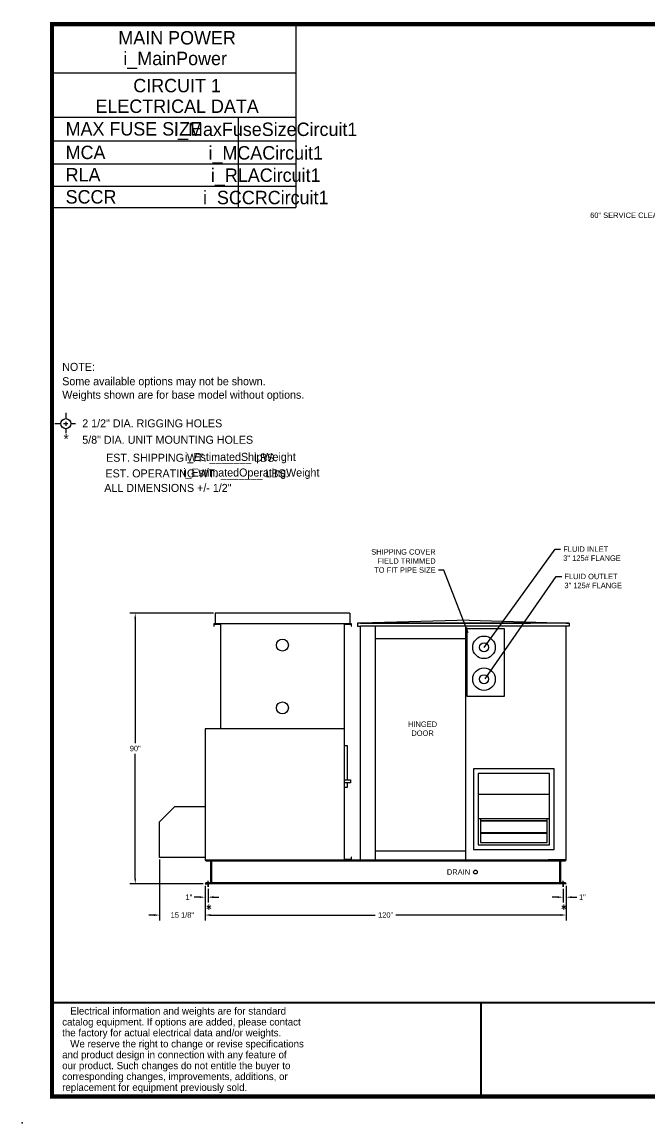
# Model space of a CAD drawing. Header units: inches. Extents: x -247 to 341, y -90 to 280.
# Drawn here: x -246.7 to -38, y -90.3 to 275.6 of the extents above; entities that cross this region are included whole.
import ezdxf
from ezdxf.enums import TextEntityAlignment as Align

# ---------------------------------------------------------------- set-up
doc = ezdxf.new("R2010")
doc.units = ezdxf.units.IN
doc.header["$MEASUREMENT"] = 0
doc.layers.get('0').update_dxf_attribs({"color": 10})
doc.layers.get('Defpoints').update_dxf_attribs({"color": 10})
doc.layers.add('C1E', color=1, linetype='Continuous')
doc.styles.add('ROMANS', font='romans.shx', dxfattribs={"height": 0.125})
doc.dimstyles.get("Standard").update_dxf_attribs({"dimscale": 10, "dimtxt": 0.18, "dimasz": 0.18, "dimexe": 0.18, "dimexo": 0.0625, "dimgap": 0.09, "dimtad": 0, "dimtih": 1, "dimtoh": 1, "dimdec": 4, "dimzin": 0, "dimdsep": 46, "dimlunit": 5, "dimtxsty": 'Standard', "dimcen": -0.2, "dimadec": 0, "dimazin": 0, "dimtfac": 1, "dimtdec": 4, "dimtofl": 0, "dimtmove": 0, "dimatfit": 3, "dimfxl": 1, "dimfrac": 2, "dimtolj": 1, "dimtzin": 0, "dimarcsym": 0})

# ---------------------------------------------------------------- blocks, each defined once
blk = doc.blocks.new('*D9')
at = {"color": 0, "lineweight": -2, "ltscale": 5}
for p, q in [((-66.85, -12.46), (-66.85, -17.03)), ((-65.85, -11.46), (-65.85, -17.03)), ((-68.65, -15.23), (-70.45, -15.23)), ((-64.05, -15.23), (-62.25, -15.23))]:
    blk.add_line(p, q, dxfattribs=at)
at = {"color": 0, "ltscale": 5}
for points in [[(-68.65, -14.93), (-68.65, -15.53), (-66.85, -15.23)], [(-64.05, -14.93), (-64.05, -15.53), (-65.85, -15.23)]]:
    blk.add_solid(points, dxfattribs=at)
at = {"layer": 'Defpoints', "color": 0, "ltscale": 5}
for p in [(-65.85, -10.83), (-66.85, -11.83), (-65.85, -15.23)]:
    blk.add_point(p, dxfattribs=at)
at = {"color": 0, "ltscale": 5, "insert": (-60.45, -15.23), "char_height": 1.8, "attachment_point": 5}
blk.add_mtext('\\A1;1"', dxfattribs=at)
blk = doc.blocks.new('*D10')
at = {"color": 0, "lineweight": -2, "ltscale": 5}
for p, q in [((-185.85, -11.46), (-185.85, -17.03)), ((-184.85, -12.46), (-184.85, -17.03)), ((-187.65, -15.23), (-189.45, -15.23)), ((-183.05, -15.23), (-181.25, -15.23))]:
    blk.add_line(p, q, dxfattribs=at)
at = {"color": 0, "ltscale": 5}
for points in [[(-187.65, -14.93), (-187.65, -15.53), (-185.85, -15.23)], [(-183.05, -14.93), (-183.05, -15.53), (-184.85, -15.23)]]:
    blk.add_solid(points, dxfattribs=at)
at = {"layer": 'Defpoints', "color": 0, "ltscale": 5}
for p in [(-185.85, -10.83), (-184.85, -11.83), (-185.85, -15.23)]:
    blk.add_point(p, dxfattribs=at)
at = {"color": 0, "ltscale": 5, "insert": (-191.25, -15.23), "char_height": 1.8, "attachment_point": 5}
blk.add_mtext('\\A1;1"', dxfattribs=at)
blk = doc.blocks.new('*D11')
at = {"color": 0, "lineweight": -2, "ltscale": 5}
for p, q in [((-185.85, -12.08), (-185.85, -22.97)), ((-65.85, -11.46), (-65.85, -22.97)), ((-184.05, -21.17), (-129.3, -21.17)), ((-67.65, -21.17), (-122.4, -21.17))]:
    blk.add_line(p, q, dxfattribs=at)
at = {"color": 0, "ltscale": 5}
for points in [[(-184.05, -20.87), (-184.05, -21.47), (-185.85, -21.17)], [(-67.65, -20.87), (-67.65, -21.47), (-65.85, -21.17)]]:
    blk.add_solid(points, dxfattribs=at)
at = {"layer": 'Defpoints', "color": 0, "ltscale": 5}
for p in [(-65.85, -10.83), (-185.85, -11.46), (-65.85, -21.17)]:
    blk.add_point(p, dxfattribs=at)
at = {"color": 0, "ltscale": 5, "insert": (-125.85, -21.17), "char_height": 1.8, "attachment_point": 5}
blk.add_mtext('\\A1;120"', dxfattribs=at)
blk = doc.blocks.new('*D12')
at = {"color": 0, "lineweight": -2, "ltscale": 5}
for p, q in [((-183.1, 79.17), (-210.86, 79.17)), ((-209.06, 77.37), (-209.06, 35.97)), ((-209.06, -9.03), (-209.06, 32.37)), ((-186.48, -10.83), (-210.86, -10.83))]:
    blk.add_line(p, q, dxfattribs=at)
at = {"color": 0, "ltscale": 5}
for points in [[(-209.36, 77.37), (-208.76, 77.37), (-209.06, 79.17)], [(-209.36, -9.03), (-208.76, -9.03), (-209.06, -10.83)]]:
    blk.add_solid(points, dxfattribs=at)
at = {"layer": 'Defpoints', "color": 0, "ltscale": 5}
for p in [(-209.06, 79.17), (-182.48, 79.17), (-185.85, -10.83)]:
    blk.add_point(p, dxfattribs=at)
at = {"color": 0, "ltscale": 5, "insert": (-209.06, 34.17), "char_height": 1.8, "attachment_point": 5}
blk.add_mtext('\\A1;90"', dxfattribs=at)
blk = doc.blocks.new('*D13')
at = {"color": 0, "lineweight": -2, "ltscale": 5}
for p, q in [((-200.98, -2.71), (-200.98, -22.97)), ((-185.85, -12.08), (-185.85, -22.97)), ((-202.78, -21.17), (-204.58, -21.17)), ((-184.05, -21.17), (-182.25, -21.17))]:
    blk.add_line(p, q, dxfattribs=at)
at = {"color": 0, "ltscale": 5}
for points in [[(-202.78, -20.87), (-202.78, -21.47), (-200.98, -21.17)], [(-184.05, -20.87), (-184.05, -21.47), (-185.85, -21.17)]]:
    blk.add_solid(points, dxfattribs=at)
at = {"layer": 'Defpoints', "color": 0, "ltscale": 5}
for p in [(-200.98, -2.08), (-185.85, -11.46), (-200.98, -21.17)]:
    blk.add_point(p, dxfattribs=at)
at = {"color": 0, "ltscale": 5, "insert": (-193.41, -21.17), "char_height": 1.8, "attachment_point": 5}
blk.add_mtext('\\A1;15 1/8"', dxfattribs=at)

msp = doc.modelspace()

# ---------------------------------------------------------------- linework, layer by layer
at = {"lineweight": 30}
for p, q in [((-232.1128, 145.71775), (-232.1128, 143.95272)), ((-232.1128, 142.71325), (-232.1128, 141.37843)), ((-235.76964, 142.14118), (-233.97964, 142.14118)), ((-232.94692, 142.14118), (-231.43757, 142.14118)), ((-232.1128, 140.42499), (-232.1128, 139.03305)), ((-230.40485, 142.14118), (-228.87557, 142.14118)), ((-94.17098, -81.48619), (-94.17098, -50.30119))]:
    msp.add_line(p, q, dxfattribs=at)
at = {"color": 1, "linetype": 'Continuous'}
for p, q in [((-137.726, 79.16953), (-182.476, 79.16953)), ((-182.476, 79.16953), (-182.476, 75.66953)), ((-137.726, 79.16953), (-137.726, 75.66953)), ((-182.976, 75.66953), (-182.976, 74.78953)), ((-180.726, 75.66953), (-182.976, 75.66953)), ((-182.976, 74.78953), (-182.851, 74.78953)), ((-182.851, 75.54453), (-180.726, 75.54453)), ((-182.851, 74.78953), (-182.851, 75.54453)), ((-180.726, 75.66953), (-180.726, 40.68553)), ((-180.726, 75.66953), (-180.726, 75.65353)), ((-139.476, 75.66953), (-180.726, 75.66953)), ((-139.476, 75.65353), (-180.726, 75.65353)), ((-139.476, 40.68553), (-139.476, 75.66953)), ((-137.226, 75.66953), (-139.476, 75.66953)), ((-139.476, 75.66953), (-139.476, 75.65353)), ((-139.476, 75.54453), (-137.351, 75.54453)), ((-137.351, 75.54453), (-137.351, 74.78953)), ((-137.351, 74.78953), (-137.226, 74.78953)), ((-137.226, 74.78953), (-137.226, 75.66953)), ((-170.11691, 40.66953), (-185.851, 40.66953)), ((-185.851, 40.66953), (-185.851, 17.08553)), ((-166.11691, 40.66953), (-180.726, 40.68553)), ((-180.71, 40.68553), (-180.71, 40.66953)), ((-139.476, 40.68553), (-166.11691, 40.68553)), ((-139.476, 40.66953), (-166.11691, 40.66953)), ((-139.492, 40.66953), (-139.492, 40.68553)), ((-139.476, -2.70547), (-139.476, 40.66953)), ((-139.476, 35.16953), (-138.601, 35.16953)), ((-138.601, 35.16953), (-138.601, 23.79453)), ((-69.851, 27.41953), (-96.601, 27.41953)), ((-96.601, 27.41953), (-96.601, 0.66953)), ((-71.351, 25.91953), (-95.101, 25.91953)), ((-95.101, 25.91953), (-95.101, 2.16953)), ((-71.351, 2.16953), (-71.351, 25.91953)), ((-69.851, 0.66953), (-69.851, 27.41953)), ((-139.476, 23.79453), (-137.476, 23.79453)), ((-137.476, 22.79453), (-139.476, 22.79453)), ((-138.601, 22.79453), (-138.601, 21.16953)), ((-137.476, 23.79453), (-137.476, 22.79453)), ((-138.601, 21.16953), (-139.476, 21.16953)), ((-200.976, 9.82853), (-195.885, 14.91953)), ((-195.885, 14.91953), (-185.851, 14.91953)), ((-185.835, 17.08553), (-185.851, 17.08553)), ((-185.851, 17.08553), (-185.851, 14.91953)), ((-185.851, 14.91953), (-185.851, -2.08047)), ((-185.835, 17.08553), (-185.835, -2.81447)), ((-200.976, -2.08047), (-200.976, 9.82853)), ((-94.31975, 10.80581), (-94.31975, 2.95078)), ((-72.13225, 10.19331), (-94.31975, 10.19331)), ((-94.31975, 10.13081), (-72.13225, 10.13081)), ((-72.13225, 2.95078), (-72.13225, 10.80581)), ((-72.13225, 6.13081), (-94.31975, 6.13081)), ((-94.31975, 6.06831), (-72.13225, 6.06831)), ((-96.601, 0.66953), (-69.851, 0.66953)), ((-95.101, 2.16953), (-71.351, 2.16953)), ((-94.31975, 2.95078), (-72.13225, 2.95078)), ((-185.851, -2.08047), (-200.976, -2.08047)), ((-185.851, -2.08047), (-185.851, -2.81447)), ((-185.835, -2.81447), (-185.851, -2.81447)), ((-185.851, -2.81447), (-185.851, -2.83047)), ((-185.851, -2.83047), (-137.226, -2.83047)), ((-137.351, -2.70547), (-139.476, -2.70547)), ((-137.351, -1.95047), (-137.351, -2.70547)), ((-137.226, -1.95047), (-137.351, -1.95047)), ((-137.226, -2.83047), (-137.226, -1.95047))]:
    msp.add_line(p, q, dxfattribs=at)
at = {"color": 1, "ltscale": 5}
for p, q in [((-134.226, 75.78953), (-135.226, 75.78953)), ((-135.226, 75.78953), (-135.226, 74.78953)), ((-135.226, 74.78953), (-134.226, 74.78953)), ((-98.0385, 76.78953), (-134.226, 75.78953)), ((-134.226, 75.78953), (-77.69666, 75.78953)), ((-64.851, 75.78953), (-134.226, 75.78953)), ((-134.226, -2.83047), (-134.226, 74.78953)), ((-134.226, -2.83047), (-134.226, 74.78953)), ((-64.851, 74.78953), (-134.226, 74.78953)), ((-129.226, -2.83047), (-129.226, 74.78953)), ((-99.226, -2.83047), (-99.226, 74.78953)), ((-98.0385, 76.78953), (-64.851, 75.78953)), ((-65.851, 75.78953), (-64.851, 75.78953)), ((-65.851, -2.83047), (-65.851, 74.78953)), ((-64.851, 75.78953), (-64.851, 74.78953)), ((-129.226, 70.6943), (-99.226, 70.6943)), ((-129.226, 0.16953), (-99.226, 0.16953)), ((-185.851, -2.83047), (-65.851, -2.83047)), ((-185.851, -2.83047), (-185.851, -2.83047)), ((-185.476, -3.20547), (-184.351, -3.20547)), ((-183.976, -10.08047), (-183.976, -3.58047)), ((-183.601, -10.83047), (-183.601, -2.83047)), ((-183.601, -3.20547), (-68.101, -3.20547)), ((-137.226, -2.83047), (-134.226, -2.83047)), ((-134.226, -2.83047), (-128.226, -2.83047)), ((-65.851, -2.83047), (-71.851, -2.83047)), ((-68.101, -2.83047), (-68.101, -10.83047)), ((-67.726, -3.58047), (-67.726, -10.08047)), ((-67.351, -3.20547), (-66.226, -3.20547)), ((-65.851, -2.83047), (-65.851, -2.83047)), ((-65.851, -10.83047), (-185.851, -10.83047)), ((-185.851, -10.83047), (-185.851, -10.83047)), ((-185.851, -10.83047), (-184.851, -10.83047)), ((-184.351, -10.45547), (-185.476, -10.45547)), ((-184.851, -11.83047), (-184.851, -9.83047)), ((-184.851, -10.83047), (-184.851, -11.83047)), ((-68.101, -10.45547), (-183.601, -10.45547)), ((-66.226, -10.45547), (-67.351, -10.45547)), ((-66.851, -11.83047), (-66.851, -9.83047)), ((-65.851, -10.83047), (-66.851, -10.83047)), ((-66.851, -10.83047), (-66.851, -11.83047)), ((-65.851, -10.83047), (-65.851, -10.83047))]:
    msp.add_line(p, q, dxfattribs=at)
at = {"ltscale": 5}
for p, q in [((-71.351, 18.916), (-95.101, 18.916)), ((-71.351, 10.80581), (-95.101, 10.80581))]:
    msp.add_line(p, q, dxfattribs=at)
at = {"const_width": 1.4256}
msp.add_lwpolyline([(-236.73098, -81.48619), (333.50902, -81.48619), (333.50902, 274.91381), (-236.73098, 274.91381), (-236.73098, -81.48619)], dxfattribs=at)
at = {"color": 1, "ltscale": 5}
for points in [[(-86.38095, 61.84827), (-86.38095, 73.98469), (-98.86012, 73.98469), (-98.86012, 61.84827)], [(-98.86012, 63.66871), (-98.86012, 51.53229), (-86.38095, 51.53229), (-86.38095, 63.66871)]]:
    msp.add_lwpolyline(points, dxfattribs=at)
at = {"lineweight": 30, "const_width": 0.7128}
for points in [[(-93.32821, -50.30119), (-236.73098, -50.30119)], [(333.50902, -50.30119), (-94.17098, -50.30119), (-94.17098, -81.48619)]]:
    msp.add_lwpolyline(points, dxfattribs=at)
at = {"lineweight": 30}
msp.add_circle((-232.1128, 142.14118), 1.6784, dxfattribs=at)
at = {"color": 1, "linetype": 'Continuous'}
for centre in [(-160.15241, 68.54453), (-160.15241, 47.66953)]:
    msp.add_circle(centre, 2, dxfattribs=at)
at = {"color": 1, "ltscale": 5}
for centre, radius in [((-93.14217, 67.80063), 3.75), ((-93.14217, 67.80063), 1.5), ((-93.14217, 57.21645), 3.75), ((-93.14217, 57.21645), 1.5), ((-96.00468, -6.86851), 0.625)]:
    msp.add_circle(centre, radius, dxfattribs=at)
for centre, start, end in [((-185.476, -2.83047), 180, 270), ((-184.351, -3.58047), 0, 90), ((-67.351, -3.58047), 90, 180), ((-66.226, -2.83047), 270, 360), ((-185.476, -10.83047), 90, 180), ((-184.351, -10.08047), 270, 0), ((-67.351, -10.08047), 180, 270), ((-66.226, -10.83047), 0, 90)]:
    msp.add_arc(centre, 0.375, start, end, dxfattribs=at)
msp.add_point((-246.69807, -90.27675))
at = {"layer": 'C1E', "lineweight": 30}
for p, q in [((-155.69594, 274.91381), (-155.69594, 213.96096)), ((-155.69594, 258.59511), (-236.73098, 258.59511)), ((-155.69594, 243.90036), (-236.28625, 243.90036)), ((-174.88535, 243.90036), (-174.88535, 213.96096)), ((-236.3091, 236.11968), (-155.69594, 236.11968)), ((-236.49006, 228.50561), (-155.69594, 228.50561)), ((-236.86425, 221.09734), (-155.69594, 221.09734)), ((-236.85168, 213.96096), (-155.69594, 213.96096))]:
    msp.add_line(p, q, dxfattribs=at)

# ---------------------------------------------------------------- texts
at = {"color": 1}
msp.add_text('60" SERVICE CLEARANCE', height=1.8, dxfattribs=at).set_placement((-57.86648, 210.50329))
at = {"lineweight": 30}
for s, height, p in [('NOTE:', 2.659392, (-233.33503, 159.68165)), ('Some available options may not be shown.', 2.659392, (-233.33503, 154.90842)), ('Weights shown are for base model without options.', 2.659392, (-233.33503, 150.42448)), ('2 1/2" DIA. RIGGING HOLES', 2.659392, (-226.6773, 140.91581)), ('5/8" DIA. UNIT MOUNTING HOLES', 2.659392, (-226.6773, 135.46101)), ('   Electrical information and weights are for standard', 2.4123825, (-233.34879, -54.25957)), ('catalog equipment. If options are added, please contact', 2.4123825, (-233.34879, -57.87814)), ('the factory for actual electrical data and/or weights.', 2.4123825, (-233.34879, -61.49672)), ('   We reserve the right to change or revise specifications', 2.4123825, (-233.34879, -65.16092)), ('and product design in connection with any feature of', 2.4123825, (-233.34879, -68.7795)), ('our product. Such changes do not entitle the buyer to', 2.4123825, (-233.34879, -72.39807)), ('corresponding changes, improvements, additions, or ', 2.4123825, (-233.34879, -76.01664)), ('replacement for equipment previously sold.', 2.4123825, (-233.34879, -79.63522))]:
    msp.add_text(s, height=height, dxfattribs=at).set_placement(p)
for s, height, p in [('*', 3.27288, (-232.04374, 135.41496)), ('EST. SHIPPING WT. _______ LBS.', 2.659392, (-190.29475, 129.48488)), ('i_EstimatedShipWeight', 2.6624441, (-174.13083, 129.77539)), ('EST. OPERATING WT. _______ LBS.', 2.659392, (-188.52888, 124.28293)), ('i_EstimatedOperatingWeight', 2.659392, (-170.49196, 124.57344)), ('ALL DIMENSIONS +/- 1/2"', 2.659392, (-198.21238, 119.4566))]:
    msp.add_text(s, height=height, dxfattribs=at).set_placement(p, align=Align.CENTER)
at = {"color": 1, "ltscale": 5, "char_height": 1.8}
for s, insert, attachment_point in [('SHIPPING COVER\\PFIELD TRIMMED\\PTO FIT PIPE SIZE', (-109.22402, 92.5928), 9), ('FLUID INLET\\P3" 125# FLANGE', (-66.80016, 101.34348), 1), ('FLUID OUTLET\\P3" 125# FLANGE', (-66.42427, 92.2607), 1), ('HINGED\\PDOOR', (-113.56686, 40.75178), 5), ('DRAIN', (-97.75973, -7.76955), 9)]:
    msp.add_mtext(s, dxfattribs=dict(at, insert=insert, attachment_point=attachment_point))
at = {"color": 1, "char_height": 2.99066, "attachment_point": 4, "style": 'ROMANS'}
for insert in [(-185.63394, -19.19701), (-67.63394, -19.19701)]:
    msp.add_mtext('*', dxfattribs=dict(at, insert=insert))
at = {"layer": 'C1E', "lineweight": 30}
for s, p in [('MAIN POWER', (-195.15147, 268.16099)), ('i_MainPower', (-195.80194, 261.2941)), ('CIRCUIT 1', (-195.15147, 252.28048)), ('ELECTRICAL DATA', (-195.15147, 245.41359)), ('i_MaxFuseSizeCircuit1', (-165.69663, 237.74648)), ('i_MCACircuit1', (-165.69663, 229.92198)), ('i_RLACircuit1', (-165.69663, 222.49698)), ('i_SCCRCircuit1', (-165.69663, 215.07198))]:
    msp.add_text(s, height=4.455, dxfattribs=at).set_placement(p, align=Align.CENTER)
for s, p in [('MAX FUSE SIZE', (-232.209, 237.89672)), ('MCA', (-232.209, 230.07221)), ('RLA', (-232.209, 222.64721)), ('SCCR', (-232.209, 215.29953))]:
    msp.add_text(s, height=4.455, dxfattribs=at).set_placement(p)

# ---------------------------------------------------------------- dimensions: what is measured, and where the dimension line sits
at = {"color": 1, "ltscale": 5}
dim = msp.add_linear_dim(base=(-209.06045, 79.16953), p1=(-185.851, -10.83047), p2=(-182.476, 79.16953), angle=90, dimstyle='Standard', override={"dimpost": '"'}, dxfattribs=at)
dim.commit()
dim.dimension.update_dxf_attribs({"geometry": '*D12', "text_midpoint": (-209.06045, 34.16953)})
for base, p1, p2, picture, middle in [((-200.976, -21.17354), (-185.851, -11.45547), (-200.976, -2.08047), '*D13', (-193.4135, -21.17354)), ((-185.851, -15.23407), (-184.851, -11.83047), (-185.851, -10.83047), '*D10', (-191.251, -15.23407)), ((-65.851, -21.17354), (-185.851, -11.45547), (-65.851, -10.83047), '*D11', (-125.851, -21.17354)), ((-65.851, -15.23407), (-66.851, -11.83047), (-65.851, -10.83047), '*D9', (-60.451, -15.23407))]:
    dim = msp.add_linear_dim(base=base, p1=p1, p2=p2, dimstyle='Standard', override={"dimpost": '"'}, dxfattribs=at)
    dim.commit()
    dim.dimension.update_dxf_attribs({"geometry": picture, "text_midpoint": middle})

# ---------------------------------------------------------------- leaders
at = {"color": 1, "ltscale": 5, "annotation_type": 0, "has_hookline": 1}
for points, hookline_direction, text_width in [([(-93.14217, 67.80063), (-69.50016, 100.44348), (-67.70016, 100.44348)], 0, 23.4), ([(-98.35999, 72.65147), (-106.52402, 93.4928), (-108.32402, 93.4928)], 1, 26.4), ([(-92.80122, 57.30391), (-69.12427, 91.3607), (-67.32427, 91.3607)], 0, 23.4)]:
    msp.add_leader(points, dimstyle='Standard', override={"dimgap": 0.09, "dimtad": 0}, dxfattribs=dict(at, hookline_direction=hookline_direction, text_width=text_width))

doc.saveas('drawing.dxf')
